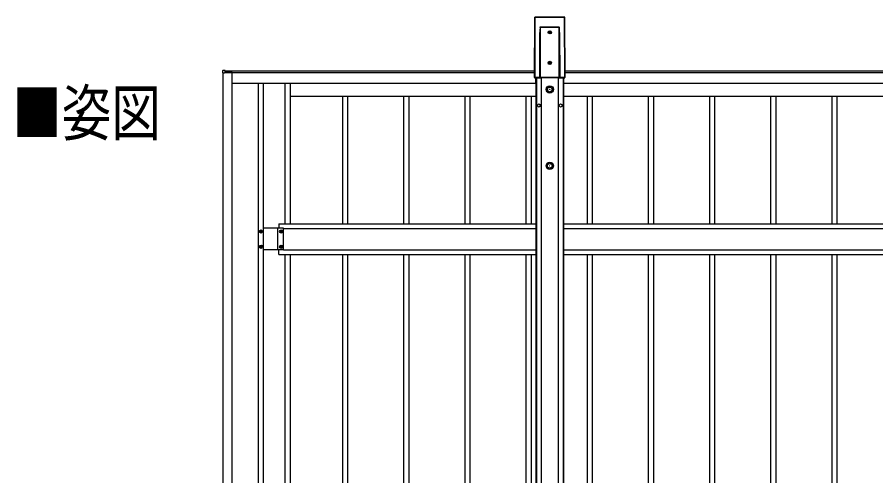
# Model space of a CAD drawing. Units: millimetres, scale not verified. Extents: x -12615 to 12615, y -8910 to 8910.
# Drawn here: x -5358 to -2551, y 1134 to 2634 of the extents above; entities that cross this region are included whole.
import ezdxf
from ezdxf.enums import TextEntityAlignment as Align

# ---------------------------------------------------------------- set-up
doc = ezdxf.new("R2010")
doc.units = ezdxf.units.MM
doc.header["$LTSCALE"] = 50
doc.layers.add('0-2_USER1', color=3, linetype='Continuous')
doc.layers.add('0-6_YKK_A1', color=4, linetype='Continuous')
doc.styles.add('ＭＳ ゴシック', font='')
doc.styles.get('ＭＳ ゴシック').set_extended_font_data('MS Gothic')

msp = doc.modelspace()

# ---------------------------------------------------------------- linework, layer by layer
at = {"layer": '0-6_YKK_A1'}
for p, q in [((-3666.2, 2633.5), (-3666.83, 2436.36)), ((-3666.34, 2436.84), (-3665.72, 2633.02)), ((-3666.19, 2633.5), (-3666.2, 2633.5)), ((-3665.72, 2633.02), (-3666.19, 2633.5)), ((-3665.22, 2632.99), (-3665.85, 2436.81)), ((-3568.19, 2634), (-3665.7, 2634)), ((-3665.7, 2634), (-3665.22, 2633.52)), ((-3568.19, 2634), (-3665.7, 2634)), ((-3665.7, 2634), (-3665.7, 2634)), ((-3665.22, 2633.52), (-3568.66, 2633.52)), ((-3665.22, 2633.52), (-3665.22, 2632.99)), ((-3568.66, 2632.99), (-3665.22, 2632.99)), ((-3568.66, 2633.52), (-3568.19, 2634)), ((-3568.66, 2633.52), (-3568.66, 2632.99)), ((-3568.04, 2436.81), (-3568.66, 2632.99)), ((-3568.19, 2634), (-3568.19, 2634)), ((-3567.69, 2633.5), (-3568.17, 2633.02)), ((-3568.17, 2633.02), (-3567.54, 2436.84)), ((-3567.05, 2436.36), (-3567.69, 2633.5)), ((-3567.05, 2436.36), (-3567.69, 2633.5)), ((-3567.69, 2633.5), (-3567.69, 2633.5)), ((-3649.47, 2436.92), (-3649, 2583.7)), ((-3648.5, 2583.68), (-3648.97, 2436.9)), ((-3648.5, 2437.37), (-3648.5, 2583.68)), ((-3648, 2602.91), (-3585.88, 2602.91)), ((-3585.88, 2600.3), (-3648, 2600.3)), ((-3648, 2600.3), (-3648, 2437.37)), ((-3616.46, 2585.77), (-3616.46, 2586.73)), ((-3585.88, 2437.37), (-3585.88, 2600.3)), ((-3585.38, 2583.68), (-3585.38, 2437.37)), ((-3584.91, 2436.9), (-3585.38, 2583.68)), ((-3584.88, 2583.7), (-3584.41, 2436.92)), ((-3616.46, 2485.77), (-3616.46, 2486.73)), ((-4678.44, 2459.69), (-4685.97, 2459.23)), ((-4685.97, 2451.49), (-4680.26, 2451.49)), ((-4684.94, -357.54), (-4684.94, 2451.49)), ((-4680.26, 2451.49), (-4679.94, 2451.49)), ((-4679.94, 2451.49), (-4679.94, 2452.69)), ((-4654.94, 2452.68), (-4679.94, 2452.68)), ((-4679.44, 2452.68), (-4679.44, 2452.99)), ((-4678.44, 2459.19), (-4678.44, 2459.69)), ((-4678.44, 2453.29), (-4678.44, 2459.19)), ((-4678.44, 2458.18), (-3666.76, 2458.18)), ((-4678.44, 2453.18), (-3666.77, 2453.18)), ((-4676.44, 2453.15), (-3666.77, 2453.15)), ((-4676.44, 2453.15), (-4676.44, 2452.68)), ((-4654.94, -324.24), (-4654.94, 2452.68)), ((-3567.12, 2458.18), (-792.76, 2458.18)), ((-3567.11, 2453.18), (-792.77, 2453.18)), ((-3567.11, 2453.15), (-792.77, 2453.15)), ((-4654.94, 2418.18), (-3662.94, 2418.18)), ((-4569.94, 2418.18), (-4569.94, -324.24)), ((-4553.94, 2418.18), (-4553.94, -324.24)), ((-4482.94, 2418.18), (-4482.94, 1958.18)), ((-4465.94, 2418.18), (-4465.94, 1958.18)), ((-3666.83, 2436.36), (-3666.83, 2436.36)), ((-3665.85, 2436.34), (-3666.33, 2435.86)), ((-3666.33, 2435.86), (-3645.57, 2435.86)), ((-3666.33, 2435.86), (-3645.57, 2435.86)), ((-3666.33, 2435.86), (-3666.33, 2435.86)), ((-3665.85, 2436.81), (-3649.46, 2436.81)), ((-3665.85, 2436.81), (-3665.85, 2436.34)), ((-3648.53, 2436.34), (-3665.85, 2436.34)), ((-3662.94, 2418.18), (-3662.94, 2435.86)), ((-3662.94, 2418.18), (-3662.94, 2435.86)), ((-3662.94, 2433.18), (-3661.94, 2433.18)), ((-3661.94, 2435.86), (-3661.94, 42.74)), ((-3660.74, 2435.86), (-3660.74, 42.74)), ((-3648.97, 2436.9), (-3648.5, 2437.37)), ((-3648, 2436.87), (-3648.53, 2436.34)), ((-3648, 2437.37), (-3585.88, 2437.37)), ((-3648, 2437.37), (-3648, 2436.87)), ((-3585.88, 2436.87), (-3648, 2436.87)), ((-3645.57, 2435.86), (-3645.32, 2436.74)), ((-3645.32, 2436.74), (-3588.44, 2436.74)), ((-3644.44, 2436.74), (-3644.44, 160.91)), ((-3589.44, 2436.74), (-3589.44, 160.91)), ((-3588.44, 2436.74), (-3588.19, 2435.86)), ((-3588.19, 2435.86), (-3567.55, 2435.86)), ((-3588.19, 2435.86), (-3567.55, 2435.86)), ((-3585.88, 2437.37), (-3585.88, 2436.87)), ((-3585.35, 2436.34), (-3585.88, 2436.87)), ((-3585.38, 2437.37), (-3584.91, 2436.9)), ((-3568.04, 2436.34), (-3585.35, 2436.34)), ((-3584.42, 2436.81), (-3568.04, 2436.81)), ((-3573.14, 2435.86), (-3573.14, 42.74)), ((-3571.94, 2435.86), (-3571.94, 42.74)), ((-3571.94, 2433.18), (-3570.94, 2433.18)), ((-3570.94, 2418.18), (-3570.94, 2435.86)), ((-3570.94, 2418.18), (-3570.94, 2435.86)), ((-3570.94, 2418.18), (-788.94, 2418.18)), ((-3568.04, 2436.34), (-3568.04, 2436.81)), ((-3567.55, 2435.86), (-3568.04, 2436.34)), ((-3567.55, 2435.86), (-3567.55, 2435.86)), ((-3567.54, 2436.84), (-3567.05, 2436.36)), ((-3567.05, 2436.36), (-3567.05, 2436.36)), ((-4465.94, 2375.18), (-4278.84, 2375.18)), ((-4293.94, 1958.18), (-4293.94, 2375.18)), ((-4293.94, 2375.18), (-4078.84, 2375.18)), ((-4276.94, 1958.18), (-4276.94, 2375.18)), ((-4093.94, 1958.18), (-4093.94, 2375.18)), ((-4093.94, 2375.18), (-3878.84, 2375.18)), ((-4076.94, 1958.18), (-4076.94, 2375.18)), ((-3893.94, 1958.18), (-3893.94, 2375.18)), ((-3893.94, 2375.18), (-3678.84, 2375.18)), ((-3876.94, 1958.18), (-3876.94, 2375.18)), ((-3693.94, 1958.18), (-3693.94, 2375.18)), ((-3693.94, 2375.18), (-3661.94, 2375.18)), ((-3676.94, 1958.18), (-3676.94, 2375.18)), ((-3571.94, 2375.18), (-3478.84, 2375.18)), ((-3493.94, 1958.18), (-3493.94, 2375.18)), ((-3493.94, 2375.18), (-3278.84, 2375.18)), ((-3476.94, 1958.18), (-3476.94, 2375.18)), ((-3293.94, 1958.18), (-3293.94, 2375.18)), ((-3293.94, 2375.18), (-3078.84, 2375.18)), ((-3276.94, 1958.18), (-3276.94, 2375.18)), ((-3093.94, 1958.18), (-3093.94, 2375.18)), ((-3093.94, 2375.18), (-2878.84, 2375.18)), ((-3076.94, 1958.18), (-3076.94, 2375.18)), ((-2893.94, 1958.18), (-2893.94, 2375.18)), ((-2893.94, 2375.18), (-2678.84, 2375.18)), ((-2876.94, 1958.18), (-2876.94, 2375.18)), ((-2693.94, 1958.18), (-2693.94, 2375.18)), ((-2693.94, 2375.18), (-2478.84, 2375.18)), ((-2676.94, 1958.18), (-2676.94, 2375.18)), ((-4487.94, 1943.68), (-4553.94, 1943.68)), ((-4487.94, 1943.68), (-4553.94, 1943.68)), ((-4505.44, 1872.68), (-4505.44, 1943.68)), ((-4505.44, 1872.68), (-4505.44, 1943.68)), ((-4502.94, 1958.18), (-4502.94, 1943.68)), ((-4502.94, 1958.18), (-3661.94, 1958.18)), ((-4487.94, 1872.68), (-4487.94, 1943.68)), ((-4487.94, 1872.68), (-4487.94, 1943.68)), ((-4487.94, 1943.18), (-3661.94, 1943.18)), ((-3571.94, 1958.18), (-787.94, 1958.18)), ((-3571.94, 1943.18), (-787.94, 1943.18)), ((-4561.42, 1934.62), (-4561.42, 1935.58)), ((-4495.42, 1934.62), (-4495.42, 1935.58)), ((-4561.42, 1884.62), (-4561.42, 1885.58)), ((-4495.42, 1884.62), (-4495.42, 1885.58)), ((-4487.94, 1872.68), (-4553.94, 1872.68)), ((-4487.94, 1872.68), (-4553.94, 1872.68)), ((-4502.94, 1858.18), (-4502.94, 1872.68)), ((-4502.94, 1858.18), (-3661.94, 1858.18)), ((-4487.94, 1873.18), (-3661.94, 1873.18)), ((-4482.94, 1858.18), (-4482.94, 235.76)), ((-4465.94, 1858.18), (-4465.94, 235.76)), ((-4293.94, 235.76), (-4293.94, 1858.18)), ((-4276.94, 235.76), (-4276.94, 1858.18)), ((-4093.94, 235.76), (-4093.94, 1858.18)), ((-4076.94, 235.76), (-4076.94, 1858.18)), ((-3893.94, 235.76), (-3893.94, 1858.18)), ((-3876.94, 235.76), (-3876.94, 1858.18)), ((-3693.94, 235.76), (-3693.94, 1858.18)), ((-3676.94, 235.76), (-3676.94, 1858.18)), ((-3571.94, 1873.18), (-787.94, 1873.18)), ((-3571.94, 1858.18), (-787.94, 1858.18)), ((-3493.94, 235.76), (-3493.94, 1858.18)), ((-3476.94, 235.76), (-3476.94, 1858.18)), ((-3293.94, 235.76), (-3293.94, 1858.18)), ((-3276.94, 235.76), (-3276.94, 1858.18)), ((-3093.94, 235.76), (-3093.94, 1858.18)), ((-3076.94, 235.76), (-3076.94, 1858.18)), ((-2893.94, 235.76), (-2893.94, 1858.18)), ((-2876.94, 235.76), (-2876.94, 1858.18)), ((-2693.94, 235.76), (-2693.94, 1858.18)), ((-2676.94, 235.76), (-2676.94, 1858.18))]:
    msp.add_line(p, q, dxfattribs=at)
for points in [[(-3666.19, 2633.5), (-3666.83, 2436.36), (-3666.34, 2436.84)], [(-3648.36, 2600.32), (-3648.09, 2602.3), (-3648, 2602.87), (-3648, 2602.91)], [(-3648, 2600.3), (-3648.02, 2600.3), (-3648.05, 2600.3), (-3648.07, 2600.3), (-3648.09, 2600.3), (-3648.12, 2600.3), (-3648.14, 2600.3), (-3648.16, 2600.3), (-3648.18, 2600.3)], [(-3618.38, 2584.81), (-3619.34, 2584.81), (-3619.34, 2583.85), (-3618.38, 2583.85)], [(-3616.46, 2586.73), (-3617.42, 2586.73), (-3617.42, 2585.77)], [(-3615.5, 2583.85), (-3614.54, 2583.85), (-3614.54, 2584.81), (-3615.5, 2584.81)], [(-3585.7, 2600.3), (-3585.84, 2602.29), (-3585.88, 2602.87), (-3585.88, 2602.91)], [(-3585.88, 2600.3), (-3585.86, 2600.3), (-3585.83, 2600.3), (-3585.81, 2600.3), (-3585.79, 2600.3), (-3585.77, 2600.3), (-3585.74, 2600.3), (-3585.72, 2600.3), (-3585.7, 2600.3)], [(-3617.42, 2582.89), (-3617.42, 2581.93), (-3616.46, 2581.93), (-3616.46, 2582.89)], [(-3618.38, 2484.81), (-3619.34, 2484.81), (-3619.34, 2483.85), (-3618.38, 2483.85)], [(-3616.46, 2486.73), (-3617.42, 2486.73), (-3617.42, 2485.77)], [(-3617.42, 2482.89), (-3617.42, 2481.93), (-3616.46, 2481.93), (-3616.46, 2482.89)], [(-3615.5, 2483.85), (-3614.54, 2483.85), (-3614.54, 2484.81), (-3615.5, 2484.81)], [(-4686.44, 2458.73), (-4686.44, 2451.49), (-4685.97, 2451.49)], [(-4679.64, 2452.99), (-4678.44, 2452.99), (-4678.44, 2453.29)], [(-3648, 2437.37), (-3648.09, 2437.37), (-3648.19, 2437.37), (-3648.27, 2437.37), (-3648.34, 2437.37), (-3648.41, 2437.37), (-3648.45, 2437.37), (-3648.49, 2437.37), (-3648.5, 2437.37)], [(-3585.88, 2437.37), (-3585.79, 2437.37), (-3585.7, 2437.37), (-3585.61, 2437.37), (-3585.54, 2437.37), (-3585.48, 2437.37), (-3585.43, 2437.37), (-3585.4, 2437.37), (-3585.38, 2437.37)], [(-4562.38, 1932.7), (-4563.34, 1932.7), (-4563.34, 1933.66), (-4562.38, 1933.66)], [(-4561.42, 1935.58), (-4560.46, 1935.58), (-4560.46, 1934.62)], [(-4560.46, 1931.74), (-4560.46, 1930.78), (-4561.42, 1930.78), (-4561.42, 1931.74)], [(-4559.5, 1933.66), (-4558.54, 1933.66), (-4558.54, 1932.7), (-4559.5, 1932.7)], [(-4496.38, 1932.7), (-4497.34, 1932.7), (-4497.34, 1933.66), (-4496.38, 1933.66)], [(-4495.42, 1935.58), (-4494.46, 1935.58), (-4494.46, 1934.62)], [(-4494.46, 1931.74), (-4494.46, 1930.78), (-4495.42, 1930.78), (-4495.42, 1931.74)], [(-4493.5, 1933.66), (-4492.54, 1933.66), (-4492.54, 1932.7), (-4493.5, 1932.7)], [(-4562.38, 1882.7), (-4563.34, 1882.7), (-4563.34, 1883.66), (-4562.38, 1883.66)], [(-4561.42, 1885.58), (-4560.46, 1885.58), (-4560.46, 1884.62)], [(-4560.46, 1881.74), (-4560.46, 1880.78), (-4561.42, 1880.78), (-4561.42, 1881.74)], [(-4559.5, 1883.66), (-4558.54, 1883.66), (-4558.54, 1882.7), (-4559.5, 1882.7)], [(-4496.38, 1882.7), (-4497.34, 1882.7), (-4497.34, 1883.66), (-4496.38, 1883.66)], [(-4495.42, 1885.58), (-4494.46, 1885.58), (-4494.46, 1884.62)], [(-4494.46, 1881.74), (-4494.46, 1880.78), (-4495.42, 1880.78), (-4495.42, 1881.74)], [(-4493.5, 1883.66), (-4492.54, 1883.66), (-4492.54, 1882.7), (-4493.5, 1882.7)]]:
    msp.add_lwpolyline(points, dxfattribs=at)
for centre, radius in [((-3616.94, 2584.33), 5.3), ((-3616.94, 2484.33), 5.3), ((-3616.88, 2397.83), 12), ((-3616.88, 2397.83), 10.88), ((-3616.88, 2397.83), 7.48), ((-3616.88, 2397.83), 0.5), ((-3652.44, 2345.18), 5), ((-3581.44, 2345.18), 5), ((-3616.88, 2147.83), 12), ((-3616.88, 2147.83), 10.88), ((-3616.88, 2147.83), 7.48), ((-3616.88, 2147.83), 0.5), ((-4560.94, 1933.18), 5.3), ((-4494.94, 1933.18), 5.3), ((-4560.94, 1883.18), 5.3), ((-4494.94, 1883.18), 5.3)]:
    msp.add_circle(centre, radius, dxfattribs=at)
for centre, radius, start, end in [((-3665.7, 2633.5), 0.5, 90, 179.81634), ((-3665.69, 2633.5), 0.501, 90.24971, 179.75029), ((-3665.21, 2633.02), 0.501, 90.24971, 179.75029), ((-3665.32, 2635.75), 2.76, 261.80183, 272.1952), ((-3568.67, 2633.02), 0.501, 0.24971, 89.75029), ((-3568.56, 2635.75), 2.76, 267.8048, 278.19817), ((-3568.19, 2633.5), 0.5, 0.18366, 90), ((-3568.19, 2633.5), 0.501, 0.24971, 89.75029), ((-3648.89, 2580.95), 2.76, 81.80183, 92.1952), ((-3649.57, 2591.32), 9.09, 81.20266, 82.35702), ((-3206.62, 2570.33), 442.57, 175.77814, 176.1178), ((-3618.38, 2585.77), 0.96, 270, 0), ((-3618.38, 2582.89), 0.96, 0, 90), ((-3615.5, 2585.77), 0.96, 180, 270), ((-3615.5, 2582.89), 0.96, 90, 180), ((-3884.62, 2559.33), 301.89, 7.80423, 8.30085), ((-3584.31, 2591.32), 9.09, 97.64298, 98.79734), ((-3584.99, 2580.95), 2.76, 87.8048, 98.19817), ((-3618.38, 2485.77), 0.96, 270, 0), ((-3618.38, 2482.89), 0.96, 0, 90), ((-3615.5, 2485.77), 0.96, 180, 270), ((-3615.5, 2482.89), 0.96, 90, 180), ((-4685.94, 2458.73), 0.5, 93.5, 180), ((-4679.64, 2452.69), 0.3, 90, 180), ((-3666.33, 2436.36), 0.5, 179.81634, 270), ((-3666.33, 2436.36), 0.501, 180.24971, 269.75029), ((-3665.95, 2439.57), 2.76, 261.80183, 272.1952), ((-3665.84, 2436.84), 0.501, 180.24971, 269.75029), ((-3649.36, 2434.16), 2.76, 81.80183, 92.1952), ((-3649.06, 2434.05), 2.79, 88.18282, 98.39155), ((-3648, 2437.37), 0.501, 180.24971, 269.75029), ((-3585.88, 2437.37), 0.501, 270.24971, 359.75029), ((-3584.52, 2434.16), 2.76, 87.8048, 98.19817), ((-3584.82, 2434.05), 2.79, 81.60845, 91.81718), ((-3567.93, 2439.57), 2.76, 267.8048, 278.19817), ((-3568.04, 2436.84), 0.501, 270.24971, 359.75029), ((-3567.56, 2436.36), 0.501, 270.24971, 359.75029), ((-3567.55, 2436.36), 0.5, 270, 0.18366), ((-4562.38, 1934.62), 0.96, 270, 0), ((-4562.38, 1931.74), 0.96, 0, 90), ((-4559.5, 1934.62), 0.96, 180, 270), ((-4559.5, 1931.74), 0.96, 90, 180), ((-4496.38, 1934.62), 0.96, 270, 0), ((-4496.38, 1931.74), 0.96, 0, 90), ((-4493.5, 1934.62), 0.96, 180, 270), ((-4493.5, 1931.74), 0.96, 90, 180), ((-4562.38, 1884.62), 0.96, 270, 0), ((-4562.38, 1881.74), 0.96, 0, 90), ((-4559.5, 1884.62), 0.96, 180, 270), ((-4559.5, 1881.74), 0.96, 90, 180), ((-4496.38, 1884.62), 0.96, 270, 0), ((-4496.38, 1881.74), 0.96, 0, 90), ((-4493.5, 1884.62), 0.96, 180, 270), ((-4493.5, 1881.74), 0.96, 90, 180)]:
    msp.add_arc(centre, radius, start, end, dxfattribs=at)
for centre, major_axis, ratio, start_param, end_param in [((-3648, 2582.54), (0, -19.08), 0.052413, 3.5123474, 4.6513024), ((-3648, 2582.51), (0, -19.08), 0.026207, 3.5123474, 4.6513024), ((-3644.91, 2600.3), (0, -50), 0.061774, 4.6600291, 4.7123946), ((-3588.97, 2600.3), (0, -50), 0.061774, 1.5707907, 1.6231562), ((-3585.88, 2582.51), (0, -19.08), 0.026207, 1.6318829, 2.7708379), ((-3585.88, 2582.54), (0, -19.08), 0.052413, 1.6318829, 2.7708379), ((-3648.47, 2436.93), (-0.543, -0.848), 0.992387, 5.2824884, 5.3922079), ((-3648.53, 2436.84), (0.941, -0.042), 0.529688, 3.2789358, 4.7362857), ((-3648.47, 2436.9), (-0.293, -0.417), 0.981557, 5.3232786, 5.4329981), ((-3648.53, 2436.84), (0.185, -0.478), 0.839234, 4.3937254, 5.8510754), ((-3585.35, 2436.84), (-0.185, -0.478), 0.839234, 0.4321099, 1.8894599), ((-3585.35, 2436.84), (0.941, 0.042), 0.529688, 4.6884922, 6.1458421), ((-3585.41, 2436.9), (0.293, -0.417), 0.981557, 0.8501872, 0.9599067), ((-3585.41, 2436.93), (0.543, -0.848), 0.992387, 0.8909775, 1.0006969)]:
    msp.add_ellipse(centre, major_axis=major_axis, ratio=ratio, start_param=start_param, end_param=end_param, dxfattribs=at)

# ---------------------------------------------------------------- texts
at = {"layer": '0-2_USER1', "style": 'ＭＳ ゴシック', "width": 0.8}
msp.add_text('■姿図', height=148.5, dxfattribs=at).set_placement((-5374.46, 2202.19), align=Align.BOTTOM_LEFT)

doc.saveas('drawing.dxf')
